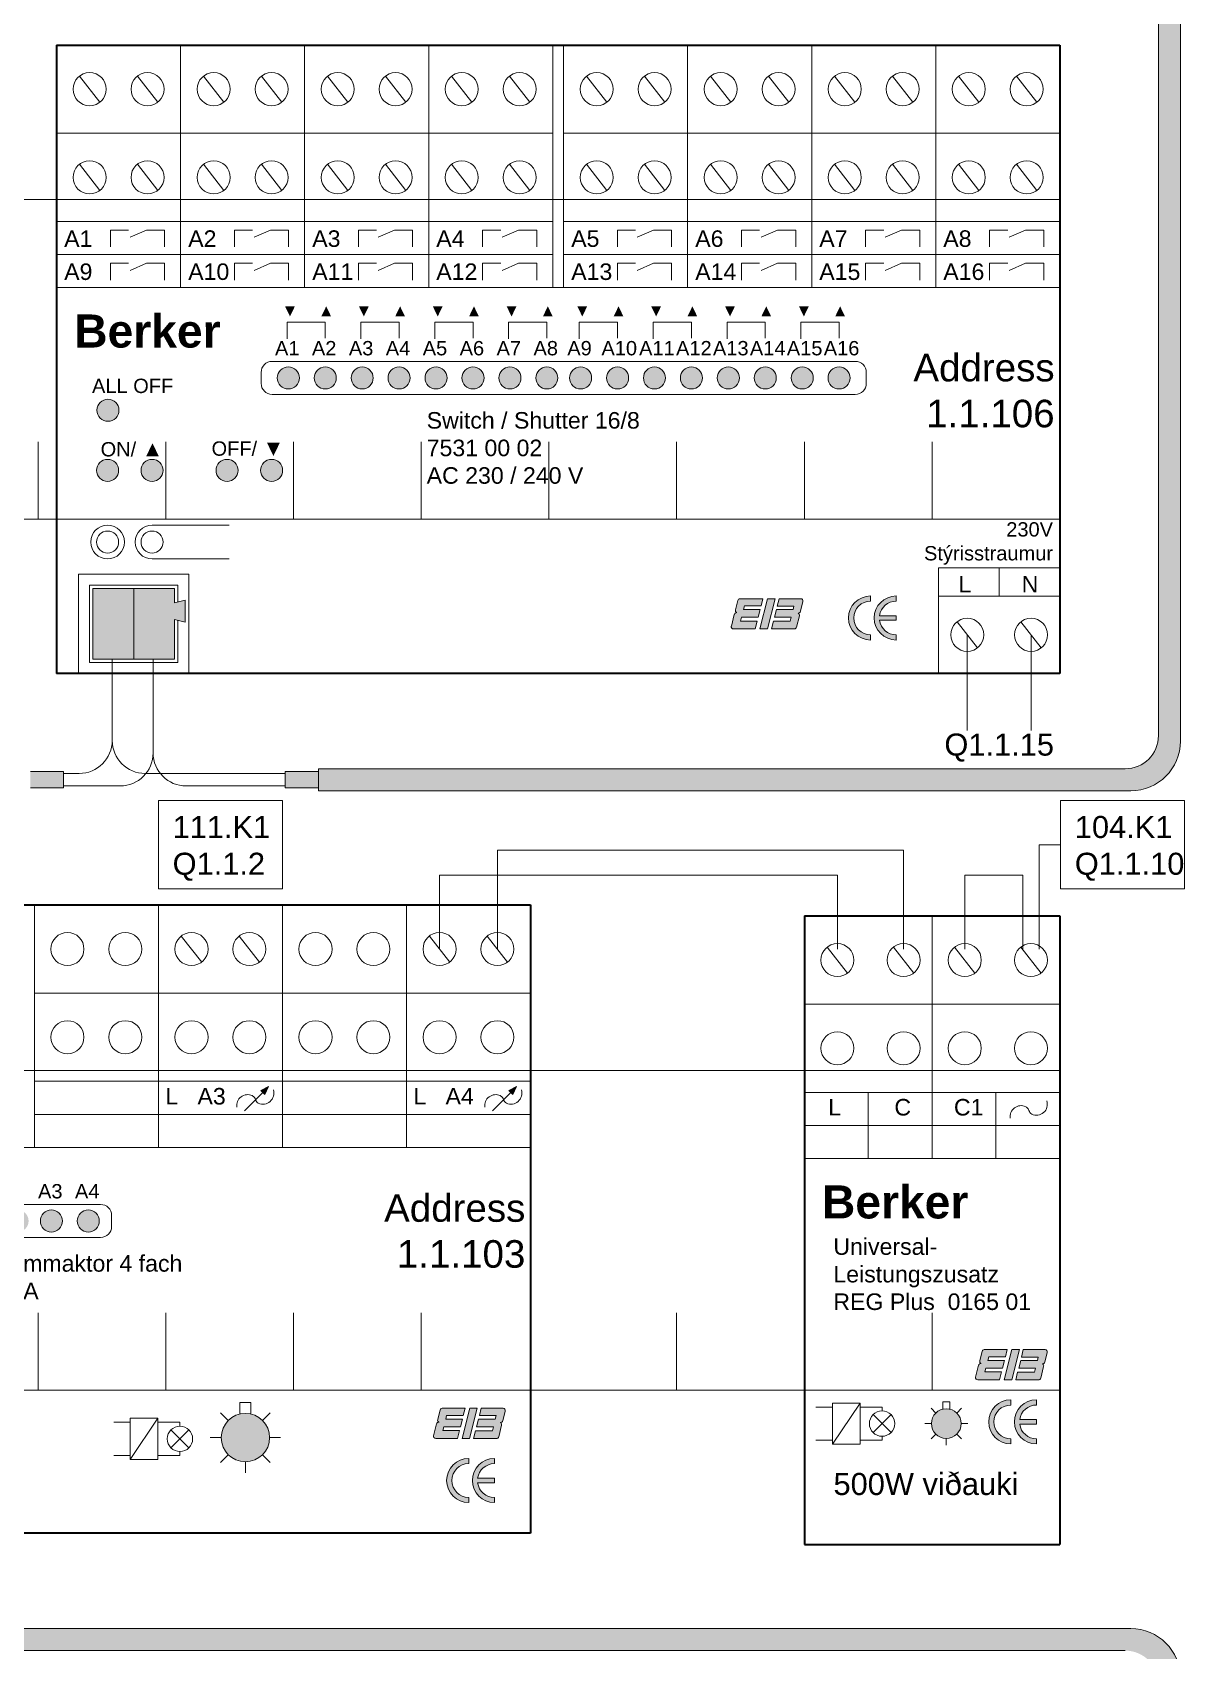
# Model space of a CAD drawing. Header units: millimetres. Extents: x 122681 to 489967, y 7796 to 82317.
# Drawn here: x 219080 to 219700, y 41367 to 42237 of the extents above; entities that cross this region are included whole.
import ezdxf

# ---------------------------------------------------------------- set-up
doc = ezdxf.new("R2010")
doc.units = ezdxf.units.MM
doc.linetypes.add('DASHED', pattern=[19.05, 12.7, -6.35])
for name, color, linetype, lineweight in [('R-635 Töfluteikning', 7, 'Continuous', 15), ('R-635 Töfluteikning dinskinna', 32, 'Continuous', 15), ('R-635 Töfluteikning þunt', 251, 'Continuous', 20), ('R-635 Töfluteikning þykkt', 7, 'Continuous', 35), ('Skygging (Hatch)', 254, 'DASHED', 20), ('Texti', 3, 'Continuous', 20)]:
    doc.layers.add(name, color=color, linetype=linetype, lineweight=lineweight)
doc.styles.get("Standard").update_dxf_attribs({"font": 'arial.ttf'})

# ---------------------------------------------------------------- blocks, each defined once
blk = doc.blocks.new('Dinskinna')
at = {"layer": 'R-635 Töfluteikning dinskinna'}
for p, q in [((122058.8, 80229.08), (121919.8, 80229.08)), ((122058.8, 80200.08), (122058.8, 80229.08)), ((121966.13, 80200.08), (121966.13, 80207.08)), ((121977.72, 80200.08), (121977.72, 80207.08)), ((121989.3, 80200.08), (121989.3, 80207.08)), ((122000.88, 80200.08), (122000.88, 80207.08)), ((122010.79, 80200.08), (122010.79, 80207.08)), ((122024.05, 80200.08), (122024.05, 80207.08)), ((122035.63, 80200.08), (122035.63, 80207.08)), ((122047.22, 80200.08), (122047.22, 80207.08)), ((121919.8, 80200.08), (122058.8, 80200.08))]:
    blk.add_line(p, q, dxfattribs=at)
for p in [(122024.05, 80200.08), (122035.63, 80200.08), (122047.22, 80200.08)]:
    blk.add_point(p, dxfattribs=at)

msp = doc.modelspace()

# ---------------------------------------------------------------- hatches: boundary and pattern name
at = {"layer": 'R-635 Töfluteikning'}
h = msp.add_hatch(color=3, dxfattribs=at)
h.dxf.hatch_style = 1
h.paths.add_polyline_path([(219076.68, 42297.8), (219073.62, 42301.88), (219077.36, 42305.62), (219073.32, 42309.66), (218949.18, 42309.66), (218949.18, 42303.73), (218949.18, 42297.8)])
h.paths.add_polyline_path([(219685.61, 42280.01), (219685.61, 41859.03, -0.414214), (219667.82, 41841.24), (219233.83, 41841.24), (219233.83, 41835.31), (219233.83, 41829.38), (219670.79, 41829.38, 0.414214), (219697.47, 41856.07), (219697.47, 42282.98, 0.414214), (219670.79, 42309.66), (219641.38, 42309.66), (219645.42, 42305.62), (219641.68, 42301.88), (219644.74, 42297.8), (219667.82, 42297.8, -0.414214)])
h = msp.add_hatch(color=3, dxfattribs=at)
h.dxf.hatch_style = 1
h.paths.add_polyline_path([(217944.49, 41900.2), (217966.43, 41900.2), (217966.43, 41938.14), (217944.49, 41938.14)])
h.paths.add_polyline_path([(219112.61, 41900.2), (219134.55, 41900.2), (219134.55, 41938.14), (219112.61, 41938.14)])
h = msp.add_hatch(color=1, dxfattribs=at)
h.dxf.hatch_style = 1
h.paths.add_polyline_path([(217988.37, 41921.46), (217994.11, 41920.03), (217994.11, 41931.89), (217988.37, 41930.46), (217988.37, 41938.14), (217966.43, 41938.14), (217966.43, 41900.2), (217988.37, 41900.2)])
h.paths.add_polyline_path([(219156.49, 41921.46), (219162.23, 41920.03), (219162.23, 41931.89), (219156.49, 41930.46), (219156.49, 41938.14), (219134.55, 41938.14), (219134.55, 41900.2), (219156.49, 41900.2)])
h = msp.add_hatch(color=5, dxfattribs=at)
h.dxf.hatch_style = 1
h.paths.add_polyline_path([(219460.6, 41932.68, 0.34333), (219459.45, 41931.78), (219458.15, 41926.63, 0.40171), (219458.96, 41925.21, 0.383599), (219457.53, 41924.17), (219455.94, 41917.89, 0.488838), (219457.09, 41916.41), (219468.79, 41916.41), (219469.86, 41920.67), (219460.83, 41920.67), (219461.38, 41922.75), (219470.39, 41922.75), (219471.43, 41926.85), (219462.46, 41926.85), (219462.97, 41928.76), (219471.91, 41928.76), (219472.9, 41932.68)])
h.paths.add_polyline_path([(219471.24, 41916.41), (219475.34, 41916.41), (219479.46, 41932.68), (219475.36, 41932.68)])
h.paths.add_polyline_path([(219481.59, 41932.68), (219480.58, 41928.7), (219489.62, 41928.7), (219489.13, 41926.8), (219480.17, 41926.8), (219479.08, 41922.69), (219488.12, 41922.69), (219487.57, 41920.61), (219478.54, 41920.61), (219477.47, 41916.41), (219489.8, 41916.41, 0.34333), (219490.95, 41917.31), (219492.52, 41923.51, 0.350949), (219491.9, 41924.86), (219491.97, 41924.99, 0.34333), (219493.12, 41925.89), (219494.46, 41931.2, 0.488838), (219493.31, 41932.68)])
h = msp.add_hatch(color=256, dxfattribs=at)
h.dxf.hatch_style = 1
h.paths.add_polyline_path([(219530.83, 41910.45), (219530.83, 41913.22, -1), (219530.83, 41931.39), (219530.83, 41934.17, 1)])
h.paths.add_polyline_path([(219544.64, 41931.39), (219544.64, 41934.17, 1), (219544.64, 41910.45), (219544.64, 41913.22, -0.374508), (219535.64, 41921.06), (219544.64, 41921.06), (219544.64, 41923.55), (219535.64, 41923.55, -0.374508)])
h = msp.add_hatch(color=256, dxfattribs=at)
h.dxf.hatch_style = 1
h.paths.add_polyline_path([(219207.04, 41670.25), (219202.8, 41668.16), (219204.96, 41666)])
h = msp.add_hatch(color=256, dxfattribs=at)
h.dxf.hatch_style = 1
h.paths.add_polyline_path([(219340.45, 41670.25), (219336.21, 41668.16), (219338.37, 41666)])
h = msp.add_hatch(color=5, dxfattribs=at)
h.dxf.hatch_style = 1
h.paths.add_polyline_path([(219592, 41528.8, 0.34333), (219590.85, 41527.91), (219589.55, 41522.76, 0.40171), (219590.36, 41521.33, 0.383599), (219588.92, 41520.3), (219587.33, 41514.02, 0.488838), (219588.48, 41512.54), (219600.18, 41512.54), (219601.26, 41516.79), (219592.23, 41516.79), (219592.78, 41518.87), (219601.79, 41518.87), (219602.82, 41522.98), (219593.86, 41522.98), (219594.36, 41524.88), (219603.31, 41524.88), (219604.3, 41528.8)])
h.paths.add_polyline_path([(219602.64, 41512.54), (219606.74, 41512.54), (219610.85, 41528.8), (219606.75, 41528.8)])
h.paths.add_polyline_path([(219612.98, 41528.8), (219611.98, 41524.83), (219621.01, 41524.83), (219620.53, 41522.92), (219611.56, 41522.92), (219610.48, 41518.82), (219619.51, 41518.82), (219618.96, 41516.74), (219609.93, 41516.74), (219608.87, 41512.54), (219621.19, 41512.54, 0.34333), (219622.34, 41513.43), (219623.91, 41519.64, 0.350949), (219623.3, 41520.99), (219623.36, 41521.12, 0.34333), (219624.51, 41522.01), (219625.86, 41527.32, 0.488838), (219624.71, 41528.8)])
h = msp.add_hatch(color=256, dxfattribs=at)
h.dxf.hatch_style = 1
h.paths.add_polyline_path([(219606.21, 41478.07), (219606.21, 41480.84, -1), (219606.21, 41499.01), (219606.21, 41501.78, 1)])
h.paths.add_polyline_path([(219620.03, 41499.01), (219620.03, 41501.78, 1), (219620.03, 41478.07), (219620.03, 41480.84, -0.374508), (219611.02, 41488.68), (219620.03, 41488.68), (219620.03, 41491.17), (219611.02, 41491.17, -0.374508)])
h = msp.add_hatch(color=2, dxfattribs=at)
h.dxf.hatch_style = 1
h.paths.add_polyline_path([(219207.61, 41481.48, 1), (219181.58, 41481.48, 1)])
h = msp.add_hatch(color=5, dxfattribs=at)
h.dxf.hatch_style = 1
h.paths.add_polyline_path([(219300.47, 41497.25, 0.34333), (219299.32, 41496.36), (219298.02, 41491.21, 0.40171), (219298.83, 41489.78, 0.383599), (219297.39, 41488.75), (219295.8, 41482.47, 0.488838), (219296.95, 41480.99), (219308.65, 41480.99), (219309.73, 41485.24), (219300.7, 41485.24), (219301.25, 41487.33), (219310.26, 41487.33), (219311.29, 41491.43), (219302.33, 41491.43), (219302.83, 41493.33), (219311.78, 41493.33), (219312.77, 41497.25)])
h.paths.add_polyline_path([(219311.11, 41480.99), (219315.2, 41480.99), (219319.32, 41497.25), (219315.22, 41497.25)])
h.paths.add_polyline_path([(219321.45, 41497.25), (219320.45, 41493.28), (219329.48, 41493.28), (219329, 41491.38), (219320.03, 41491.38), (219318.95, 41487.27), (219327.98, 41487.27), (219327.43, 41485.19), (219318.4, 41485.19), (219317.34, 41480.99), (219329.66, 41480.99, 0.34333), (219330.81, 41481.89), (219332.38, 41488.09, 0.350949), (219331.77, 41489.44), (219331.83, 41489.57, 0.34333), (219332.98, 41490.46), (219334.33, 41495.78, 0.488838), (219333.18, 41497.25)])
h = msp.add_hatch(color=2, dxfattribs=at)
h.dxf.hatch_style = 1
h.paths.add_polyline_path([(219579.56, 41489, 1), (219563.56, 41489, 1)])
h = msp.add_hatch(color=256, dxfattribs=at)
h.dxf.hatch_style = 1
h.paths.add_polyline_path([(219314.68, 41446.52), (219314.68, 41449.29, -1), (219314.68, 41467.47), (219314.68, 41470.24, 1)])
h.paths.add_polyline_path([(219328.5, 41467.47), (219328.5, 41470.24, 1), (219328.5, 41446.52), (219328.5, 41449.29, -0.374508), (219319.49, 41457.13), (219328.5, 41457.13), (219328.5, 41459.62), (219319.49, 41459.62, -0.374508)])
h = msp.add_hatch(color=3, dxfattribs=at)
h.dxf.hatch_style = 1
h.paths.add_polyline_path([(219416.85, 40661.31), (219413.79, 40665.39), (219417.53, 40669.13), (219413.49, 40673.17), (219398.42, 40673.17), (219398.42, 40661.31)], flags=17)
h.paths.add_polyline_path([(219667.82, 40673.17), (219641.38, 40673.17), (219645.42, 40669.13), (219641.68, 40665.39), (219644.74, 40661.31), (219670.79, 40661.31, 0.414214), (219697.47, 40687.99), (219697.47, 41352.08, 0.414214), (219670.79, 41378.76), (218949.18, 41378.76), (218949.18, 41372.83), (218949.18, 41366.9), (219667.82, 41366.9, -0.414214), (219685.61, 41349.11), (219685.61, 40690.96, -0.414214)])
at = {"layer": 'Skygging (Hatch)'}
h = msp.add_hatch(color=5, dxfattribs=at)
h.dxf.hatch_style = 1
h.paths.add_polyline_path([(218865.69, 42470.08, 1), (218853.83, 42470.08, 1)])
h.paths.add_polyline_path([(218929.97, 42470.08, 1), (218918.11, 42470.08, 1)])
h.paths.add_polyline_path([(217982.22, 42001.67, 1), (217970.36, 42001.67, 1)])
h.paths.add_polyline_path([(218046.5, 42001.67, 1), (218034.64, 42001.67, 1)])
h.paths.add_polyline_path([(219150.34, 42001.67, 1), (219138.48, 42001.67, 1)])
h.paths.add_polyline_path([(219214.62, 42001.67, 1), (219202.76, 42001.67, 1)])
h.paths.add_polyline_path([(218865.69, 41539.18, 1), (218853.83, 41539.18, 1)])
h.paths.add_polyline_path([(218929.97, 41539.18, 1), (218918.11, 41539.18, 1)])
h = msp.add_hatch(color=256, dxfattribs=at)
h.dxf.hatch_style = 1
h.paths.add_polyline_path([(217928.6, 41839.76), (217910.81, 41839.76), (217910.81, 41835.31), (217910.81, 41830.87), (217928.6, 41830.87)])
h.paths.add_polyline_path([(218065.71, 41839.76), (218047.92, 41839.76), (218047.92, 41830.87), (218065.71, 41830.87), (218065.71, 41835.31)])
h.paths.add_polyline_path([(219096.72, 41839.76), (219078.93, 41839.76), (219078.93, 41835.31), (219078.93, 41830.87), (219096.72, 41830.87)])
h.paths.add_polyline_path([(219233.83, 41839.76), (219216.04, 41839.76), (219216.04, 41830.87), (219233.83, 41830.87), (219233.83, 41835.31)])
h.paths.add_polyline_path([(218949.18, 42303.73), (218949.18, 42308.18), (218931.39, 42308.18), (218931.39, 42299.28), (218949.18, 42299.28)])
h.paths.add_polyline_path([(218812.07, 42308.18), (218794.28, 42308.18), (218794.28, 42303.73), (218794.28, 42299.28), (218812.07, 42299.28)])
h.paths.add_polyline_path([(218605.19, 42424.41), (218596.3, 42424.41), (218596.3, 42406.62), (218600.74, 42406.62), (218605.19, 42406.62)])
h.paths.add_polyline_path([(218570.36, 42415.79), (218561.46, 42415.79), (218561.46, 42398), (218565.91, 42398), (218570.36, 42398)])
h.paths.add_polyline_path([(218441.64, 42435.1), (218432.75, 42435.1), (218432.75, 42417.31), (218437.19, 42417.31), (218441.64, 42417.31)])
h.paths.add_polyline_path([(218140.54, 42321.18), (218122.76, 42321.18), (218122.76, 42312.28), (218140.54, 42312.28), (218140.54, 42316.73)])
h = msp.add_hatch(color=1, dxfattribs=at)
h.dxf.hatch_style = 1
h.paths.add_polyline_path([(217958.28, 42001.67, 1), (217946.42, 42001.67, 1)])
h.paths.add_polyline_path([(217958.48, 42034.06, 1), (217946.62, 42034.06, 1)])
h.paths.add_polyline_path([(218022.56, 42001.67, 1), (218010.7, 42001.67, 1)])
h.paths.add_polyline_path([(218174.66, 42060.47, 1), (218162.8, 42060.47, 1)])
h.paths.add_polyline_path([(218182.66, 42060.47, 1), (218194.52, 42060.47, 1)])
h.paths.add_polyline_path([(218212.69, 42060.47, 1), (218200.83, 42060.47, 1)])
h.paths.add_polyline_path([(218220.69, 42060.47, 1), (218232.55, 42060.47, 1)])
h.paths.add_polyline_path([(219190.68, 42001.67, 1), (219178.82, 42001.67, 1)])
h.paths.add_polyline_path([(219126.4, 42001.67, 1), (219114.54, 42001.67, 1)])
h.paths.add_polyline_path([(219126.6, 42034.06, 1), (219114.74, 42034.06, 1)])
h.paths.add_polyline_path([(219223.6, 42051.42, 1), (219211.74, 42051.42, 1)])
h.paths.add_polyline_path([(219243.47, 42051.42, 1), (219231.61, 42051.42, 1)])
h.paths.add_polyline_path([(219263.33, 42051.42, 1), (219251.47, 42051.42, 1)])
h.paths.add_polyline_path([(219283.19, 42051.42, 1), (219271.33, 42051.42, 1)])
h.paths.add_polyline_path([(219303.05, 42051.42, 1), (219291.19, 42051.42, 1)])
h.paths.add_polyline_path([(219322.91, 42051.42, 1), (219311.06, 42051.42, 1)])
h.paths.add_polyline_path([(219342.78, 42051.42, 1), (219330.92, 42051.42, 1)])
h.paths.add_polyline_path([(219362.64, 42051.42, 1), (219350.78, 42051.42, 1)])
h.paths.add_polyline_path([(219380.81, 42051.42, 1), (219368.95, 42051.42, 1)])
h.paths.add_polyline_path([(219400.67, 42051.42, 1), (219388.81, 42051.42, 1)])
h.paths.add_polyline_path([(219420.53, 42051.42, 1), (219408.67, 42051.42, 1)])
h.paths.add_polyline_path([(219440.39, 42051.42, 1), (219428.54, 42051.42, 1)])
h.paths.add_polyline_path([(219460.26, 42051.42, 1), (219448.4, 42051.42, 1)])
h.paths.add_polyline_path([(219480.12, 42051.42, 1), (219468.26, 42051.42, 1)])
h.paths.add_polyline_path([(219499.98, 42051.42, 1), (219488.12, 42051.42, 1)])
h.paths.add_polyline_path([(219519.84, 42051.42, 1), (219507.99, 42051.42, 1)])
h = msp.add_hatch(color=1, dxfattribs=at)
h.dxf.hatch_style = 1
h.paths.add_polyline_path([(218841.95, 41571.57, 1), (218830.09, 41571.57, 1)])
h.paths.add_polyline_path([(218841.74, 41539.18, 1), (218829.88, 41539.18, 1)])
h.paths.add_polyline_path([(219058.13, 41597.99, 1), (219046.27, 41597.99, 1)])
h.paths.add_polyline_path([(219066.13, 41597.99, 1), (219077.99, 41597.99, 1)])
h.paths.add_polyline_path([(219096.16, 41597.99, 1), (219084.3, 41597.99, 1)])
h.paths.add_polyline_path([(219116.02, 41597.99, 1), (219104.16, 41597.99, 1)])
h.paths.add_polyline_path([(217958.48, 40865.98, 1), (217946.62, 40865.98, 1)])
h.paths.add_polyline_path([(217958.28, 40833.59, 1), (217946.42, 40833.59, 1)])
h.paths.add_polyline_path([(218022.56, 40833.59, 1), (218010.7, 40833.59, 1)])
h.paths.add_polyline_path([(218174.66, 40892.4, 1), (218162.8, 40892.4, 1)])
h.paths.add_polyline_path([(218194.52, 40892.4, 1), (218182.66, 40892.4, 1)])
h.paths.add_polyline_path([(218212.69, 40892.4, 1), (218200.83, 40892.4, 1)])
h.paths.add_polyline_path([(218232.55, 40892.4, 1), (218220.69, 40892.4, 1)])

# ---------------------------------------------------------------- linework, layer by layer
at = {"layer": 'R-635 Töfluteikning', "color": 3}
for p, q in [((219685.61, 42280.01), (219685.61, 41859.03)), ((219697.47, 42282.98), (219697.47, 41856.07)), ((219122.96, 41900.2), (219122.96, 41856.46)), ((219233.83, 41841.24), (219667.82, 41841.24)), ((219233.83, 41835.31), (219233.83, 41841.24)), ((219096.72, 41838.67), (219105.17, 41838.67)), ((219216.04, 41838.67), (219140.74, 41838.67)), ((219233.83, 41835.31), (219233.83, 41829.38)), ((219233.83, 41829.38), (219670.79, 41829.38)), ((218949.18, 41378.76), (219670.79, 41378.76)), ((218949.18, 41366.9), (219667.82, 41366.9))]:
    msp.add_line(p, q, dxfattribs=at)
at = {"layer": 'R-635 Töfluteikning'}
for p, q in [((219159.75, 42100.01), (219159.75, 42230.46)), ((219226.46, 42230.46), (219226.46, 42100.01)), ((219293.16, 42100.01), (219293.16, 42230.46)), ((219359.86, 42100.01), (219359.86, 42230.46)), ((219365.75, 42100.01), (219365.75, 42230.46)), ((219432.45, 42100.01), (219432.45, 42230.46)), ((219499.16, 42230.46), (219499.16, 42100.01)), ((219565.86, 42100.01), (219565.86, 42230.46)), ((219444.76, 42213.75), (219455.72, 42199.73)), ((219475.89, 42213.75), (219486.85, 42199.73)), ((219578.17, 42213.75), (219589.13, 42199.73)), ((219609.3, 42213.75), (219620.26, 42199.73)), ((219093.05, 42183.02), (219359.86, 42183.02)), ((219365.75, 42183.02), (219632.57, 42183.02)), ((219093.05, 42135.59), (219359.86, 42135.59)), ((219365.75, 42135.59), (219632.57, 42135.59)), ((219121.96, 42121.85), (219121.96, 42130.91)), ((219121.96, 42130.91), (219131.76, 42130.91)), ((219141.32, 42130.91), (219132.57, 42127.06)), ((219141.32, 42130.91), (219151.13, 42130.91)), ((219151.13, 42121.85), (219151.13, 42130.91)), ((219188.66, 42121.85), (219188.66, 42130.91)), ((219188.66, 42130.91), (219198.47, 42130.91)), ((219208.03, 42130.91), (219199.28, 42127.06)), ((219208.03, 42130.91), (219217.83, 42130.91)), ((219217.83, 42121.85), (219217.83, 42130.91)), ((219255.37, 42121.85), (219255.37, 42130.91)), ((219255.37, 42130.91), (219265.17, 42130.91)), ((219274.73, 42130.91), (219265.98, 42127.06)), ((219274.73, 42130.91), (219284.54, 42130.91)), ((219284.54, 42121.85), (219284.54, 42130.91)), ((219322.07, 42121.85), (219322.07, 42130.91)), ((219322.07, 42130.91), (219331.88, 42130.91)), ((219341.44, 42130.91), (219332.69, 42127.06)), ((219341.44, 42130.91), (219351.24, 42130.91)), ((219351.24, 42121.85), (219351.24, 42130.91)), ((219394.66, 42121.85), (219394.66, 42130.91)), ((219394.66, 42130.91), (219404.47, 42130.91)), ((219414.02, 42130.91), (219405.28, 42127.06)), ((219414.02, 42130.91), (219423.83, 42130.91)), ((219423.83, 42121.85), (219423.83, 42130.91)), ((219461.36, 42121.85), (219461.36, 42130.91)), ((219461.36, 42130.91), (219471.17, 42130.91)), ((219480.73, 42130.91), (219471.98, 42127.06)), ((219480.73, 42130.91), (219490.54, 42130.91)), ((219490.54, 42121.85), (219490.54, 42130.91)), ((219528.07, 42121.85), (219528.07, 42130.91)), ((219528.07, 42130.91), (219537.88, 42130.91)), ((219547.43, 42130.91), (219538.69, 42127.06)), ((219547.43, 42130.91), (219557.24, 42130.91)), ((219557.24, 42121.85), (219557.24, 42130.91)), ((219594.77, 42121.85), (219594.77, 42130.91)), ((219594.77, 42130.91), (219604.58, 42130.91)), ((219614.14, 42130.91), (219605.39, 42127.06)), ((219614.14, 42130.91), (219623.95, 42130.91)), ((219623.95, 42121.85), (219623.95, 42130.91)), ((219093.05, 42117.8), (219359.86, 42117.8)), ((219121.96, 42104.06), (219121.96, 42113.12)), ((219121.96, 42113.12), (219131.76, 42113.12)), ((219141.32, 42113.12), (219132.57, 42109.27)), ((219141.32, 42113.12), (219151.13, 42113.12)), ((219151.13, 42104.06), (219151.13, 42113.12)), ((219188.66, 42104.06), (219188.66, 42113.12)), ((219188.66, 42113.12), (219198.47, 42113.12)), ((219208.03, 42113.12), (219199.28, 42109.27)), ((219208.03, 42113.12), (219217.83, 42113.12)), ((219217.83, 42104.06), (219217.83, 42113.12)), ((219255.37, 42104.06), (219255.37, 42113.12)), ((219255.37, 42113.12), (219265.17, 42113.12)), ((219274.73, 42113.12), (219265.98, 42109.27)), ((219274.73, 42113.12), (219284.54, 42113.12)), ((219284.54, 42104.06), (219284.54, 42113.12)), ((219322.07, 42104.06), (219322.07, 42113.12)), ((219322.07, 42113.12), (219331.88, 42113.12)), ((219341.44, 42113.12), (219332.69, 42109.27)), ((219341.44, 42113.12), (219351.24, 42113.12)), ((219351.24, 42104.06), (219351.24, 42113.12)), ((219632.57, 42117.8), (219365.75, 42117.8)), ((219394.66, 42104.06), (219394.66, 42113.12)), ((219394.66, 42113.12), (219404.47, 42113.12)), ((219414.02, 42113.12), (219405.28, 42109.27)), ((219414.02, 42113.12), (219423.83, 42113.12)), ((219423.83, 42104.06), (219423.83, 42113.12)), ((219461.36, 42104.06), (219461.36, 42113.12)), ((219461.36, 42113.12), (219471.17, 42113.12)), ((219480.73, 42113.12), (219471.98, 42109.27)), ((219480.73, 42113.12), (219490.54, 42113.12)), ((219490.54, 42104.06), (219490.54, 42113.12)), ((219528.07, 42104.06), (219528.07, 42113.12)), ((219528.07, 42113.12), (219537.88, 42113.12)), ((219547.43, 42113.12), (219538.69, 42109.27)), ((219547.43, 42113.12), (219557.24, 42113.12)), ((219557.24, 42104.06), (219557.24, 42113.12)), ((219594.77, 42104.06), (219594.77, 42113.12)), ((219594.77, 42113.12), (219604.58, 42113.12)), ((219614.14, 42113.12), (219605.39, 42109.27)), ((219614.14, 42113.12), (219623.95, 42113.12)), ((219623.95, 42104.06), (219623.95, 42113.12)), ((219093.05, 42100.01), (219632.57, 42100.01)), ((219216.97, 42072.44), (219216.97, 42081.5)), ((219216.97, 42081.5), (219237.57, 42081.5)), ((219237.57, 42072.74), (219237.57, 42081.5)), ((219256.69, 42072.44), (219256.69, 42081.5)), ((219256.69, 42081.5), (219277.29, 42081.5)), ((219277.29, 42072.74), (219277.29, 42081.5)), ((219296.42, 42072.44), (219296.42, 42081.5)), ((219296.42, 42081.5), (219317.02, 42081.5)), ((219317.02, 42072.74), (219317.02, 42081.5)), ((219336.14, 42072.44), (219336.14, 42081.5)), ((219336.14, 42081.5), (219356.74, 42081.5)), ((219356.74, 42072.74), (219356.74, 42081.5)), ((219374.17, 42072.44), (219374.17, 42081.5)), ((219374.17, 42081.5), (219394.77, 42081.5)), ((219394.77, 42072.74), (219394.77, 42081.5)), ((219413.9, 42072.44), (219413.9, 42081.5)), ((219413.9, 42081.5), (219434.5, 42081.5)), ((219434.5, 42072.74), (219434.5, 42081.5)), ((219453.62, 42072.44), (219453.62, 42081.5)), ((219453.62, 42081.5), (219474.22, 42081.5)), ((219474.22, 42072.74), (219474.22, 42081.5)), ((219493.35, 42072.44), (219493.35, 42081.5)), ((219493.35, 42081.5), (219513.95, 42081.5)), ((219513.95, 42072.74), (219513.95, 42081.5)), ((219208.98, 42060.32), (219522.61, 42060.32)), ((219203.05, 42054.39), (219203.05, 42048.46)), ((219528.54, 42054.39), (219528.54, 42048.46)), ((219522.61, 42042.53), (219208.98, 42042.53)), ((219144.41, 41972.23), (219185.91, 41972.23)), ((219144.41, 41954.07), (219185.91, 41954.07)), ((219104.9, 41892.49), (219104.9, 41945.85)), ((219104.9, 41945.85), (219164.2, 41945.85)), ((219164.2, 41945.85), (219164.2, 41892.49)), ((219567.38, 41933.99), (219567.38, 41949.36)), ((219567.38, 41949.36), (219632.57, 41949.36)), ((219599.99, 41949.36), (219599.99, 41933.99)), ((219112.61, 41900.2), (219112.61, 41938.14)), ((219112.61, 41938.14), (219156.49, 41938.14)), ((219134.55, 41938.14), (219134.55, 41900.2)), ((219156.49, 41938.14), (219156.49, 41930.46)), ((219156.49, 41930.46), (219162.23, 41931.89)), ((219162.23, 41931.89), (219162.23, 41920.03)), ((219530.83, 41931.39), (219530.83, 41934.17)), ((219544.64, 41931.39), (219544.64, 41934.17)), ((219567.38, 41892.49), (219567.38, 41933.99)), ((219567.38, 41933.99), (219632.57, 41933.99)), ((219156.49, 41921.46), (219156.49, 41900.2)), ((219156.49, 41921.46), (219162.23, 41920.03)), ((219535.64, 41923.55), (219544.64, 41923.55)), ((219535.64, 41921.06), (219544.64, 41921.06)), ((219544.64, 41921.06), (219544.64, 41923.55)), ((219530.83, 41910.45), (219530.83, 41913.22)), ((219544.64, 41910.45), (219544.64, 41913.22)), ((219112.61, 41900.2), (219156.49, 41900.2)), ((219096.72, 41839.76), (219078.93, 41839.76)), ((219096.72, 41839.76), (219096.72, 41830.87)), ((219216.04, 41839.76), (219216.04, 41830.87)), ((219216.04, 41839.76), (219233.83, 41839.76)), ((219096.72, 41830.87), (219078.93, 41830.87)), ((219216.04, 41830.87), (219233.83, 41830.87)), ((219147.8, 41776.66), (219147.8, 41824.09)), ((219147.8, 41824.09), (219214.51, 41824.09)), ((219214.51, 41824.09), (219214.51, 41776.66)), ((219633.03, 41776.66), (219633.03, 41824.09)), ((219633.03, 41824.09), (219699.73, 41824.09)), ((219699.73, 41824.09), (219699.73, 41776.66)), ((219214.51, 41776.66), (219147.8, 41776.66)), ((219699.73, 41776.66), (219633.03, 41776.66)), ((219081.1, 41637.53), (219081.1, 41767.97)), ((219147.8, 41637.53), (219147.8, 41767.97)), ((219214.51, 41767.97), (219214.51, 41637.53)), ((219281.21, 41637.53), (219281.21, 41767.97)), ((219563.89, 41667.17), (219563.89, 41762.04)), ((219081.1, 41720.54), (219347.92, 41720.54)), ((219495.21, 41714.61), (219632.57, 41714.61)), ((219081.1, 41673.1), (219347.92, 41673.1)), ((219194.07, 41657.28), (219203.88, 41667.08)), ((219207.04, 41670.25), (219202.8, 41668.16)), ((219202.8, 41668.16), (219204.96, 41666)), ((219207.04, 41670.25), (219204.96, 41666)), ((219327.48, 41657.28), (219337.29, 41667.08)), ((219340.45, 41670.25), (219336.21, 41668.16)), ((219336.21, 41668.16), (219338.37, 41666)), ((219340.45, 41670.25), (219338.37, 41666)), ((219563.89, 41667.17), (219495.21, 41667.17)), ((219529.55, 41667.17), (219529.55, 41631.6)), ((219563.89, 41667.17), (219563.89, 41631.6)), ((219563.89, 41667.17), (219632.57, 41667.17)), ((219598.23, 41667.17), (219598.23, 41631.6)), ((219347.92, 41655.32), (219081.1, 41655.32)), ((219495.21, 41649.39), (219632.57, 41649.39)), ((218808.39, 41637.53), (219347.92, 41637.53)), ((219495.21, 41631.6), (219632.57, 41631.6)), ((219081.14, 41606.88), (219045.57, 41606.88)), ((219081.14, 41606.88), (219116.72, 41606.88)), ((219122.65, 41600.95), (219122.65, 41595.02)), ((219116.72, 41589.09), (219045.57, 41589.09)), ((219197.56, 41500.42), (219191.63, 41500.42)), ((219191.63, 41500.42), (219191.63, 41494.15)), ((219197.56, 41500.42), (219197.56, 41494.15)), ((219510.32, 41500.07), (219510.32, 41477.94)), ((219510.32, 41500.07), (219525.14, 41500.07)), ((219510.32, 41477.94), (219525.14, 41500.07)), ((219525.14, 41477.94), (219525.14, 41500.07)), ((219573.38, 41500.65), (219569.74, 41500.65)), ((219569.74, 41500.65), (219569.74, 41496.79)), ((219573.38, 41500.65), (219573.38, 41496.79)), ((219606.21, 41499.01), (219606.21, 41501.78)), ((219620.03, 41499.01), (219620.03, 41501.78)), ((219132.7, 41491.87), (219132.7, 41469.74)), ((219132.7, 41491.87), (219147.53, 41491.87)), ((219132.7, 41469.74), (219147.53, 41491.87)), ((219147.53, 41469.74), (219147.53, 41491.87)), ((219185.39, 41490.68), (219181.2, 41494.88)), ((219203.79, 41490.68), (219207.99, 41494.88)), ((219501.43, 41497.9), (219510.32, 41497.9)), ((219501.43, 41497.9), (219510.32, 41497.9)), ((219525.14, 41497.9), (219537, 41497.9)), ((219541.82, 41484.19), (219532.19, 41493.82)), ((219532.19, 41484.19), (219541.82, 41493.82)), ((219537, 41497.9), (219537, 41495.81)), ((219565.91, 41494.66), (219563.33, 41497.24)), ((219577.22, 41494.66), (219579.79, 41497.24)), ((219123.81, 41489.7), (219132.7, 41489.7)), ((219123.81, 41489.7), (219132.7, 41489.7)), ((219147.53, 41489.7), (219159.39, 41489.7)), ((219164.2, 41475.99), (219154.57, 41485.62)), ((219154.57, 41475.99), (219164.2, 41485.62)), ((219159.39, 41489.7), (219159.39, 41487.62)), ((219563.56, 41489), (219559.92, 41489)), ((219565.91, 41483.35), (219563.33, 41480.77)), ((219577.22, 41483.35), (219579.79, 41480.77)), ((219579.56, 41489), (219583.2, 41489)), ((219611.02, 41491.17), (219620.03, 41491.17)), ((219611.02, 41488.68), (219620.03, 41488.68)), ((219620.03, 41488.68), (219620.03, 41491.17)), ((219159.39, 41474), (219159.39, 41471.91)), ((219181.58, 41481.48), (219175.65, 41481.48)), ((219207.61, 41481.48), (219213.53, 41481.48)), ((219510.32, 41480.11), (219501.43, 41480.11)), ((219510.32, 41477.94), (219525.14, 41477.94)), ((219537, 41480.11), (219525.14, 41480.11)), ((219537, 41482.2), (219537, 41480.11)), ((219571.56, 41481.01), (219571.56, 41477.36)), ((219606.21, 41478.07), (219606.21, 41480.84)), ((219620.03, 41478.07), (219620.03, 41480.84)), ((219132.7, 41471.91), (219123.81, 41471.91)), ((219132.7, 41469.74), (219147.53, 41469.74)), ((219159.39, 41471.91), (219147.53, 41471.91)), ((219185.39, 41472.28), (219181.2, 41468.09)), ((219194.59, 41468.47), (219194.59, 41462.54)), ((219203.79, 41472.28), (219207.99, 41468.09)), ((219314.68, 41467.47), (219314.68, 41470.24)), ((219328.5, 41467.47), (219328.5, 41470.24)), ((219319.49, 41459.62), (219328.5, 41459.62)), ((219319.49, 41457.13), (219328.5, 41457.13)), ((219328.5, 41457.13), (219328.5, 41459.62)), ((219314.68, 41446.52), (219314.68, 41449.29)), ((219328.5, 41446.52), (219328.5, 41449.29))]:
    msp.add_line(p, q, dxfattribs=at)
at = {"layer": 'R-635 Töfluteikning', "color": 5}
for p, q in [((219459.45, 41931.78), (219458.15, 41926.63)), ((219460.6, 41932.68), (219472.9, 41932.68)), ((219462.97, 41928.76), (219462.46, 41926.85)), ((219462.46, 41926.85), (219471.43, 41926.85)), ((219471.91, 41928.76), (219462.97, 41928.76)), ((219471.43, 41926.85), (219470.39, 41922.75)), ((219475.36, 41932.68), (219471.24, 41916.41)), ((219472.9, 41932.68), (219471.91, 41928.76)), ((219479.46, 41932.68), (219475.34, 41916.41)), ((219475.36, 41932.68), (219479.46, 41932.68)), ((219480.17, 41926.8), (219479.08, 41922.69)), ((219480.17, 41926.8), (219489.13, 41926.8)), ((219481.59, 41932.68), (219480.58, 41928.7)), ((219489.62, 41928.7), (219480.58, 41928.7)), ((219481.59, 41932.68), (219493.31, 41932.68)), ((219489.62, 41928.7), (219489.13, 41926.8)), ((219494.46, 41931.2), (219493.12, 41925.89)), ((219457.55, 41924.26), (219455.94, 41917.89)), ((219458.92, 41925.22), (219458.91, 41925.21)), ((219461.38, 41922.75), (219460.83, 41920.67)), ((219469.86, 41920.67), (219460.83, 41920.67)), ((219470.41, 41922.75), (219461.38, 41922.75)), ((219469.86, 41920.67), (219468.79, 41916.41)), ((219478.54, 41920.61), (219477.47, 41916.41)), ((219487.57, 41920.61), (219478.54, 41920.61)), ((219488.12, 41922.69), (219479.08, 41922.69)), ((219488.12, 41922.69), (219487.57, 41920.61)), ((219490.95, 41917.31), (219492.52, 41923.51)), ((219491.97, 41924.99), (219491.9, 41924.86)), ((219468.79, 41916.41), (219457.09, 41916.41)), ((219475.34, 41916.41), (219471.24, 41916.41)), ((219477.47, 41916.41), (219489.8, 41916.41)), ((219617.14, 41913.24), (219617.14, 41861.75)), ((219590.85, 41527.91), (219589.55, 41522.76)), ((219592, 41528.8), (219604.3, 41528.8)), ((219606.75, 41528.8), (219602.64, 41512.54)), ((219604.3, 41528.8), (219603.31, 41524.88)), ((219610.85, 41528.8), (219606.74, 41512.54)), ((219606.75, 41528.8), (219610.85, 41528.8)), ((219612.98, 41528.8), (219611.98, 41524.83)), ((219612.98, 41528.8), (219624.71, 41528.8)), ((219625.86, 41527.32), (219624.51, 41522.01)), ((219588.95, 41520.39), (219587.33, 41514.02)), ((219590.31, 41521.35), (219590.31, 41521.34)), ((219592.78, 41518.87), (219592.23, 41516.79)), ((219601.81, 41518.87), (219592.78, 41518.87)), ((219594.36, 41524.88), (219593.86, 41522.98)), ((219593.86, 41522.98), (219602.82, 41522.98)), ((219603.31, 41524.88), (219594.36, 41524.88)), ((219602.82, 41522.98), (219601.79, 41518.87)), ((219611.56, 41522.92), (219610.48, 41518.82)), ((219619.51, 41518.82), (219610.48, 41518.82)), ((219611.56, 41522.92), (219620.53, 41522.92)), ((219621.01, 41524.83), (219611.98, 41524.83)), ((219619.51, 41518.82), (219618.96, 41516.74)), ((219621.01, 41524.83), (219620.53, 41522.92)), ((219622.34, 41513.43), (219623.91, 41519.64)), ((219623.36, 41521.12), (219623.3, 41520.99)), ((219600.18, 41512.54), (219588.48, 41512.54)), ((219601.26, 41516.79), (219592.23, 41516.79)), ((219601.26, 41516.79), (219600.18, 41512.54)), ((219606.74, 41512.54), (219602.64, 41512.54)), ((219609.93, 41516.74), (219608.87, 41512.54)), ((219608.87, 41512.54), (219621.19, 41512.54)), ((219618.96, 41516.74), (219609.93, 41516.74)), ((219299.32, 41496.36), (219298.02, 41491.21)), ((219300.47, 41497.25), (219312.77, 41497.25)), ((219302.83, 41493.33), (219302.33, 41491.43)), ((219302.33, 41491.43), (219311.29, 41491.43)), ((219311.78, 41493.33), (219302.83, 41493.33)), ((219311.29, 41491.43), (219310.26, 41487.33)), ((219315.22, 41497.25), (219311.11, 41480.99)), ((219312.77, 41497.25), (219311.78, 41493.33)), ((219319.32, 41497.25), (219315.2, 41480.99)), ((219315.22, 41497.25), (219319.32, 41497.25)), ((219320.03, 41491.38), (219318.95, 41487.27)), ((219320.03, 41491.38), (219329, 41491.38)), ((219321.45, 41497.25), (219320.45, 41493.28)), ((219329.48, 41493.28), (219320.45, 41493.28)), ((219321.45, 41497.25), (219333.18, 41497.25)), ((219329.48, 41493.28), (219329, 41491.38)), ((219334.33, 41495.78), (219332.98, 41490.46)), ((219297.42, 41488.84), (219295.8, 41482.47)), ((219298.78, 41489.8), (219298.78, 41489.79)), ((219301.25, 41487.33), (219300.7, 41485.24)), ((219309.73, 41485.24), (219300.7, 41485.24)), ((219310.28, 41487.33), (219301.25, 41487.33)), ((219309.73, 41485.24), (219308.65, 41480.99)), ((219318.4, 41485.19), (219317.34, 41480.99)), ((219327.43, 41485.19), (219318.4, 41485.19)), ((219327.98, 41487.27), (219318.95, 41487.27)), ((219327.98, 41487.27), (219327.43, 41485.19)), ((219330.81, 41481.89), (219332.38, 41488.09)), ((219331.83, 41489.57), (219331.77, 41489.44)), ((219308.65, 41480.99), (219296.95, 41480.99)), ((219315.2, 41480.99), (219311.11, 41480.99)), ((219317.34, 41480.99), (219329.66, 41480.99))]:
    msp.add_line(p, q, dxfattribs=at)
at = {"layer": 'R-635 Töfluteikning', "color": 36}
for p, q in [((219582.84, 41913.24), (219582.84, 41861.75)), ((219512.99, 41783.98), (219299, 41783.98)), ((219299, 41744.26), (219299, 41783.98)), ((219512.99, 41744.26), (219512.99, 41783.98))]:
    msp.add_line(p, q, dxfattribs=at)
at = {"layer": 'R-635 Töfluteikning', "color": 1}
for p, q in [((219144.96, 41900.2), (219144.96, 41849.74)), ((219096.72, 41831.96), (219127.18, 41831.96)), ((219216.04, 41831.96), (219162.75, 41831.96)), ((219330.13, 41744.26), (219330.13, 41797.5)), ((219330.13, 41797.5), (219548.57, 41797.5)), ((219548.57, 41744.26), (219548.57, 41797.5)), ((219621.45, 41744.26), (219621.45, 41800.38)), ((219633.03, 41800.38), (219621.45, 41800.38)), ((219581.49, 41744.26), (219581.49, 41783.98)), ((219612.69, 41783.98), (219581.49, 41783.98)), ((219612.69, 41744.26), (219612.69, 41783.98))]:
    msp.add_line(p, q, dxfattribs=at)
at = {"layer": 'R-635 Töfluteikning'}
for centre, radius in [((219110.83, 42206.74), 8.89), ((219141.96, 42206.74), 8.89), ((219177.54, 42206.74), 8.89), ((219208.67, 42206.74), 8.89), ((219244.24, 42206.74), 8.89), ((219275.37, 42206.74), 8.89), ((219310.95, 42206.74), 8.89), ((219342.08, 42206.74), 8.89), ((219383.54, 42206.74), 8.89), ((219414.67, 42206.74), 8.89), ((219450.24, 42206.74), 8.89), ((219481.37, 42206.74), 8.89), ((219516.95, 42206.74), 8.89), ((219548.08, 42206.74), 8.89), ((219583.65, 42206.74), 8.89), ((219614.78, 42206.74), 8.89), ((219110.83, 42159.31), 8.89), ((219141.96, 42159.31), 8.89), ((219177.54, 42159.31), 8.89), ((219208.67, 42159.31), 8.89), ((219244.24, 42159.31), 8.89), ((219275.37, 42159.31), 8.89), ((219310.95, 42159.31), 8.89), ((219342.08, 42159.31), 8.89), ((219383.54, 42159.31), 8.89), ((219414.67, 42159.31), 8.89), ((219450.24, 42159.31), 8.89), ((219481.37, 42159.31), 8.89), ((219516.95, 42159.31), 8.89), ((219548.08, 42159.31), 8.89), ((219583.65, 42159.31), 8.89), ((219614.78, 42159.31), 8.89), ((219217.67, 42051.42), 5.93), ((219237.54, 42051.42), 5.93), ((219257.4, 42051.42), 5.93), ((219277.26, 42051.42), 5.93), ((219297.12, 42051.42), 5.93), ((219316.99, 42051.42), 5.93), ((219336.85, 42051.42), 5.93), ((219356.71, 42051.42), 5.93), ((219374.88, 42051.42), 5.93), ((219394.74, 42051.42), 5.93), ((219414.6, 42051.42), 5.93), ((219434.47, 42051.42), 5.93), ((219454.33, 42051.42), 5.93), ((219474.19, 42051.42), 5.93), ((219494.05, 42051.42), 5.93), ((219513.91, 42051.42), 5.93), ((219120.67, 42034.06), 5.93), ((219120.47, 42001.67), 5.93), ((219144.41, 42001.67), 5.93), ((219184.75, 42001.67), 5.93), ((219208.69, 42001.67), 5.93), ((219120.47, 41963.15), 9.08), ((219120.47, 41963.15), 5.93), ((219144.41, 41963.15), 5.93), ((219582.84, 41913.24), 8.89), ((219617.14, 41913.24), 8.89), ((219098.89, 41744.26), 8.89), ((219130.01, 41744.26), 8.89), ((219165.59, 41744.26), 8.89), ((219196.72, 41744.26), 8.89), ((219232.29, 41744.26), 8.89), ((219263.42, 41744.26), 8.89), ((219299, 41744.26), 8.89), ((219330.13, 41744.26), 8.89), ((219512.99, 41738.33), 8.89), ((219548.57, 41738.33), 8.89), ((219581.49, 41738.33), 8.89), ((219617.07, 41738.33), 8.89), ((219098.89, 41696.82), 8.89), ((219130.01, 41696.82), 8.89), ((219165.59, 41696.82), 8.89), ((219196.72, 41696.82), 8.89), ((219232.29, 41696.82), 8.89), ((219263.42, 41696.82), 8.89), ((219299, 41696.82), 8.89), ((219330.13, 41696.82), 8.89), ((219512.99, 41690.89), 8.89), ((219548.57, 41690.89), 8.89), ((219581.49, 41690.89), 8.89), ((219617.07, 41690.89), 8.89), ((219090.23, 41597.99), 5.93), ((219110.09, 41597.99), 5.93), ((219194.59, 41481.48), 13.01), ((219537, 41489), 6.81), ((219571.56, 41489), 8), ((219159.39, 41480.81), 6.81)]:
    msp.add_circle(centre, radius, dxfattribs=at)
for centre, radius, start, end in [((219208.98, 42054.39), 5.93, 90, 180), ((219522.61, 42054.39), 5.93, 0, 90), ((219208.98, 42048.46), 5.93, 180, 270), ((219522.61, 42048.46), 5.93, 270, 0), ((219144.41, 41963.15), 9.08, 90, 270), ((219530.83, 41922.31), 11.86, 90, 270), ((219530.83, 41922.31), 9.09, 90, 270), ((219544.64, 41922.31), 11.86, 90, 270), ((219544.64, 41922.31), 9.09, 90, 172.12533), ((219544.64, 41922.31), 9.09, 187.87467, 270), ((219195.79, 41660.07), 5.88, 64.95071, 189.185), ((219204.02, 41666.69), 5.88, 244.95071, 17.64412), ((219329.2, 41660.07), 5.88, 64.95071, 189.185), ((219337.43, 41666.69), 5.88, 244.95071, 17.64412), ((219611.78, 41654.14), 5.88, 64.95071, 189.185), ((219620.01, 41660.76), 5.88, 244.95071, 17.64412), ((219116.72, 41600.95), 5.93, 0, 90), ((219116.72, 41595.02), 5.93, 270, 0), ((219606.21, 41489.92), 11.86, 90, 270), ((219620.03, 41489.92), 11.86, 90, 270), ((219606.21, 41489.92), 9.09, 90, 270), ((219620.03, 41489.92), 9.09, 90, 172.12533), ((219620.03, 41489.92), 9.09, 187.87467, 270), ((219314.68, 41458.38), 11.86, 90, 270), ((219314.68, 41458.38), 9.09, 90, 270), ((219328.5, 41458.38), 11.86, 90, 270), ((219328.5, 41458.38), 9.09, 90, 172.12533), ((219328.5, 41458.38), 9.09, 187.87467, 270)]:
    msp.add_arc(centre, radius, start, end, dxfattribs=at)
at = {"layer": 'R-635 Töfluteikning', "color": 5}
for centre, radius, start, end in [((219459.3, 41926.34), 1.19, 165.79552, 251.1668), ((219460.6, 41931.49), 1.19, 90, 165.79552), ((219493.31, 41931.49), 1.19, 345.79552, 90), ((219457.09, 41917.6), 1.19, 165.79552, 270), ((219458.82, 41923.89), 1.32, 85.86284, 163.7969), ((219491.37, 41923.81), 1.19, 345.79552, 63.14946), ((219491.97, 41926.18), 1.19, 270, 345.79552), ((219489.8, 41917.6), 1.19, 270, 345.79552), ((219592, 41527.62), 1.19, 90, 165.79552), ((219624.71, 41527.62), 1.19, 345.79552, 90), ((219590.21, 41520.02), 1.32, 85.86284, 163.7969), ((219590.7, 41522.47), 1.19, 165.79552, 251.1668), ((219622.76, 41519.93), 1.19, 345.79552, 63.14946), ((219623.36, 41522.3), 1.19, 270, 345.79552), ((219588.48, 41513.72), 1.19, 165.79552, 270), ((219621.19, 41513.72), 1.19, 270, 345.79552), ((219300.47, 41496.07), 1.19, 90, 165.79552), ((219333.18, 41496.07), 1.19, 345.79552, 90), ((219298.68, 41488.47), 1.32, 85.86284, 163.7969), ((219299.17, 41490.92), 1.19, 165.79552, 251.1668), ((219331.23, 41488.38), 1.19, 345.79552, 63.14946), ((219331.83, 41490.76), 1.19, 270, 345.79552), ((219296.95, 41482.18), 1.19, 165.79552, 270), ((219329.66, 41482.18), 1.19, 270, 345.79552)]:
    msp.add_arc(centre, radius, start, end, dxfattribs=at)
at = {"layer": 'R-635 Töfluteikning', "color": 3}
for centre, radius, start, end in [((219667.82, 41859.03), 17.79, 270, 0), ((219105.17, 41856.46), 17.79, 270, 0), ((219140.74, 41856.46), 17.79, 180, 270), ((219670.79, 41856.07), 26.68, 270, 0), ((219670.79, 41352.08), 26.68, 0, 90)]:
    msp.add_arc(centre, radius, start, end, dxfattribs=at)
at = {"layer": 'R-635 Töfluteikning', "color": 1}
for centre, start, end in [((219127.18, 41849.74), 270, 0), ((219162.75, 41849.74), 180, 270)]:
    msp.add_arc(centre, 17.79, start, end, dxfattribs=at)
at = {"layer": 'R-635 Töfluteikning'}
for points in [[(219198.28, 41665.4), (219199.52, 41664.32), (219200, 41663.34), (219200.53, 41662.26), (219201.53, 41661.36)], [(219331.69, 41665.4), (219332.93, 41664.32), (219333.41, 41663.34), (219333.94, 41662.26), (219334.94, 41661.36)], [(219614.27, 41659.47), (219615.51, 41658.39), (219615.99, 41657.42), (219616.52, 41656.33), (219617.52, 41655.43)]]:
    msp.add_spline(points, degree=3, dxfattribs=at)
at = {"layer": 'R-635 Töfluteikning dinskinna'}
for p, q in [((219632.57, 42147.45), (218808.39, 42147.45)), ((219632.57, 41975.5), (219632.57, 42147.45)), ((219083.12, 41975.5), (219083.12, 42017)), ((219151.8, 41975.5), (219151.8, 42017)), ((219220.48, 41975.5), (219220.48, 42017)), ((219289.16, 41975.5), (219289.16, 42017)), ((219357.84, 41975.5), (219357.84, 42017)), ((219426.52, 41975.5), (219426.52, 42017)), ((219495.21, 41975.5), (219495.21, 42017)), ((219563.89, 41975.5), (219563.89, 42017)), ((218808.39, 41975.5), (219632.57, 41975.5))]:
    msp.add_line(p, q, dxfattribs=at)
for p in [(219426.52, 41975.5), (219495.21, 41975.5), (219563.89, 41975.5)]:
    msp.add_point(p, dxfattribs=at)
at = {"layer": 'R-635 Töfluteikning þunt'}
for p, q in [((219105.36, 42213.75), (219116.31, 42199.73)), ((219136.49, 42213.75), (219147.44, 42199.73)), ((219172.06, 42213.75), (219183.02, 42199.73)), ((219203.19, 42213.75), (219214.14, 42199.73)), ((219238.77, 42213.75), (219249.72, 42199.73)), ((219269.9, 42213.75), (219280.85, 42199.73)), ((219305.47, 42213.75), (219316.43, 42199.73)), ((219336.6, 42213.75), (219347.55, 42199.73)), ((219378.06, 42213.75), (219389.01, 42199.73)), ((219409.19, 42213.75), (219420.14, 42199.73)), ((219444.76, 42213.75), (219455.72, 42199.73)), ((219475.89, 42213.75), (219486.85, 42199.73)), ((219511.47, 42213.75), (219522.42, 42199.73)), ((219542.6, 42213.75), (219553.55, 42199.73)), ((219578.17, 42213.75), (219589.13, 42199.73)), ((219609.3, 42213.75), (219620.26, 42199.73)), ((219105.36, 42166.31), (219116.31, 42152.3)), ((219136.49, 42166.31), (219147.44, 42152.3)), ((219172.06, 42166.31), (219183.02, 42152.3)), ((219203.19, 42166.31), (219214.14, 42152.3)), ((219238.77, 42166.31), (219249.72, 42152.3)), ((219269.9, 42166.31), (219280.85, 42152.3)), ((219305.47, 42166.31), (219316.43, 42152.3)), ((219336.6, 42166.31), (219347.55, 42152.3)), ((219378.06, 42166.31), (219389.01, 42152.3)), ((219409.19, 42166.31), (219420.14, 42152.3)), ((219444.76, 42166.31), (219455.72, 42152.3)), ((219475.89, 42166.31), (219486.85, 42152.3)), ((219511.47, 42166.31), (219522.42, 42152.3)), ((219542.6, 42166.31), (219553.55, 42152.3)), ((219578.17, 42166.31), (219589.13, 42152.3)), ((219609.3, 42166.31), (219620.26, 42152.3)), ((219110.83, 41898.42), (219110.83, 41939.92)), ((219110.83, 41939.92), (219158.27, 41939.92)), ((219158.27, 41939.92), (219158.27, 41930.91)), ((219158.27, 41921.01), (219158.27, 41898.42)), ((219577.36, 41920.25), (219588.32, 41906.23)), ((219611.66, 41920.25), (219622.62, 41906.23)), ((219110.83, 41898.42), (219158.27, 41898.42)), ((219160.11, 41751.26), (219171.07, 41737.25)), ((219191.24, 41751.26), (219202.2, 41737.25)), ((219293.52, 41751.26), (219304.48, 41737.25)), ((219324.65, 41751.26), (219335.61, 41737.25)), ((219507.52, 41745.33), (219518.47, 41731.32)), ((219543.09, 41745.33), (219554.05, 41731.32)), ((219576.02, 41745.33), (219586.97, 41731.32)), ((219611.59, 41745.33), (219622.55, 41731.32))]:
    msp.add_line(p, q, dxfattribs=at)
at = {"layer": 'R-635 Töfluteikning þykkt'}
for p, q in [((219093.05, 42230.46), (219093.05, 41892.49)), ((219093.05, 42230.46), (219632.57, 42230.46)), ((219632.57, 42230.46), (219632.57, 41892.49)), ((219632.57, 41892.49), (219093.05, 41892.49)), ((218808.39, 41767.97), (219347.92, 41767.97)), ((219347.92, 41767.97), (219347.92, 41430)), ((219495.21, 41762.04), (219632.57, 41762.04)), ((219495.21, 41762.04), (219495.21, 41424.07)), ((219632.57, 41762.04), (219632.57, 41424.07)), ((219347.92, 41430), (218808.39, 41430)), ((219495.21, 41424.07), (219632.57, 41424.07))]:
    msp.add_line(p, q, dxfattribs=at)

# ---------------------------------------------------------------- block references
at = {"layer": 'R-635 Töfluteikning', "xscale": 5.929304446978925, "yscale": 5.929304446978925, "zscale": 5.929304446978925}
msp.add_blockref('Dinskinna', (-504091.23, -434023.63), dxfattribs=at)

# ---------------------------------------------------------------- texts
at = {"layer": 'R-635 Töfluteikning', "char_height": 11.859, "attachment_point": 1}
for s, insert in [('111.K1\\PQ1.1.2', (219155.44, 41815.82)), ('104.K1\\PQ1.1.10', (219640.67, 41815.82))]:
    msp.add_mtext_dynamic_manual_height_columns(s, width=3763.7766, gutter_width=50, heights=[0], dxfattribs=dict(at, insert=insert))
at = {"layer": 'Texti'}
for s, width, insert, char_height, attachment_point in [('A1', 3763.7766, (219097.12, 42130.8), 8.894, 1), ('A2', 3763.7766, (219163.82, 42130.8), 8.894, 1), ('A3', 3763.7766, (219230.53, 42130.8), 8.894, 1), ('A4', 3763.7766, (219297.23, 42130.8), 8.894, 1), ('A5', 3763.7766, (219369.82, 42130.8), 8.894, 1), ('A6', 3763.7766, (219436.52, 42130.8), 8.894, 1), ('A7', 3763.7766, (219503.23, 42130.8), 8.894, 1), ('A8', 3763.7766, (219569.93, 42130.8), 8.894, 1), ('A9', 3763.7766, (219097.12, 42113.01), 8.894, 1), ('A10', 3763.7766, (219163.82, 42113.01), 8.894, 1), ('A11', 3763.7766, (219230.53, 42113.01), 8.894, 1), ('A12', 3763.7766, (219297.23, 42113.01), 8.894, 1), ('A13', 3763.7766, (219369.82, 42113.01), 8.894, 1), ('A14', 3763.7766, (219436.52, 42113.01), 8.894, 1), ('A15', 3763.7766, (219503.23, 42113.01), 8.894, 1), ('A16', 3763.7766, (219569.93, 42113.01), 8.894, 1), ('{\\fArial|b1|i0|c0|p34;Berker}', 3763.7766, (219102.51, 42085.54), 17.7879, 1), ('{\\H1.0833x;▼}', 3763.7766, (219214.13, 42091), 5.9293, 1), ('{\\H1.0833x;▲}', 3763.7766, (219233.62, 42090.91), 5.9293, 1), ('{\\H1.0833x;▼}', 3763.7766, (219253.85, 42091), 5.9293, 1), ('{\\H1.0833x;▲}', 3763.7766, (219273.35, 42090.91), 5.9293, 1), ('{\\H1.0833x;▼}', 3763.7766, (219293.58, 42091), 5.9293, 1), ('{\\H1.0833x;▲}', 3763.7766, (219313.07, 42090.91), 5.9293, 1), ('{\\H1.0833x;▼}', 3763.7766, (219333.3, 42091), 5.9293, 1), ('{\\H1.0833x;▲}', 3763.7766, (219352.8, 42090.91), 5.9293, 1), ('{\\H1.0833x;▼}', 3763.7766, (219371.33, 42091), 5.9293, 1), ('{\\H1.0833x;▲}', 3763.7766, (219390.83, 42090.91), 5.9293, 1), ('{\\H1.0833x;▼}', 3763.7766, (219411.06, 42091), 5.9293, 1), ('{\\H1.0833x;▲}', 3763.7766, (219430.55, 42090.91), 5.9293, 1), ('{\\H1.0833x;▼}', 3763.7766, (219450.78, 42091), 5.9293, 1), ('{\\H1.0833x;▲}', 3763.7766, (219470.28, 42090.91), 5.9293, 1), ('{\\H1.0833x;▼}', 3763.7766, (219490.51, 42091), 5.9293, 1), ('{\\H1.0833x;▲}', 3763.7766, (219510, 42090.91), 5.9293, 1), ('A1', 3763.7766, (219210.51, 42071.28), 7.708, 1), ('A2', 3763.7766, (219230.37, 42071.28), 7.708, 1), ('A3', 3763.7766, (219250.23, 42071.28), 7.708, 1), ('A4', 3763.7766, (219270.09, 42071.28), 7.708, 1), ('A5', 3763.7766, (219289.96, 42071.28), 7.708, 1), ('A6', 3763.7766, (219309.82, 42071.28), 7.708, 1), ('A7', 3763.7766, (219329.68, 42071.28), 7.708, 1), ('A8', 3763.7766, (219349.54, 42071.28), 7.708, 1), ('A9', 3763.7766, (219367.71, 42071.28), 7.708, 1), ('A10', 3763.7766, (219386.08, 42071.28), 7.708, 1), ('A11', 3763.7766, (219406.33, 42071.28), 7.708, 1), ('A12', 3763.7766, (219426.2, 42071.28), 7.708, 1), ('A13', 3763.7766, (219446.06, 42071.28), 7.708, 1), ('A14', 3763.7766, (219465.92, 42071.28), 7.708, 1), ('A15', 3763.7766, (219485.78, 42071.28), 7.708, 1), ('A16', 3763.7766, (219505.65, 42071.28), 7.708, 1), ('ALL OFF', 3763.7766, (219112.1, 42051.02), 7.708, 1), ('Switch / Shutter 16/8\\P7531 00 02\\PAC 230 / 240 V', 3763.7766, (219292.08, 42033.06), 8.894, 1), ('ON/ {\\H1.0833x;▲}', 3763.7766, (219116.72, 42017.56), 7.7081, 1), ('OFF/ {\\H1.0833x;▼}', 3763.7766, (219176.38, 42017.94), 7.7081, 1), ('230V\\PStýrisstraumur', 47.837, (219628.95, 41973.83), 7.7081, 3), ('L', 3763.7766, (219578.08, 41944.92), 8.89, 1), ('N', 3763.7766, (219612.09, 41944.92), 8.89, 1), ('Q1.1.15', 3763.7766, (219570.53, 41860.15), 11.859, 1), ('L   A3', 3763.7766, (219151.55, 41669.54), 8.894, 1), ('L   A4', 3763.7766, (219284.96, 41669.54), 8.894, 1), ('L', 3763.7766, (219508.05, 41663.62), 8.89, 1), ('C', 3763.7766, (219543.63, 41663.62), 8.89, 1), ('C1', 3763.7766, (219575.66, 41663.62), 8.894, 1), ('A3', 3763.7766, (219083.06, 41617.84), 7.708, 1), ('A4', 3763.7766, (219102.92, 41617.84), 7.708, 1), ('{\\fArial|b1|i0|c0|p34;Berker}', 3763.7766, (219504.67, 41617.13), 17.7879, 1), ('Universal-\\PLeistungszusatz\\PREG Plus  0165 01', 3763.7766, (219510.81, 41588.67), 8.894, 1), ('Universal-Dimmaktor 4 fach\\P4 x 230 W/VA\\P7531 40 17', 3763.7766, (219007.43, 41579.62), 8.894, 1), ('500W viðauki', 3763.7766, (219510.88, 41462.45), 11.8586, 1)]:
    msp.add_mtext_dynamic_manual_height_columns(s, width=width, gutter_width=50, heights=[0], dxfattribs=dict(at, insert=insert, char_height=char_height, attachment_point=attachment_point))
at = {"layer": 'Texti', "color": 7, "char_height": 14.823, "attachment_point": 3}
for s, insert in [('Address\\P1.1.106', (219629.8, 42064.4)), ('Address\\P1.1.103', (219345.15, 41612.38))]:
    msp.add_mtext_dynamic_manual_height_columns(s, width=38.3231, gutter_width=50, heights=[0], dxfattribs=dict(at, insert=insert))

doc.saveas('drawing.dxf')
